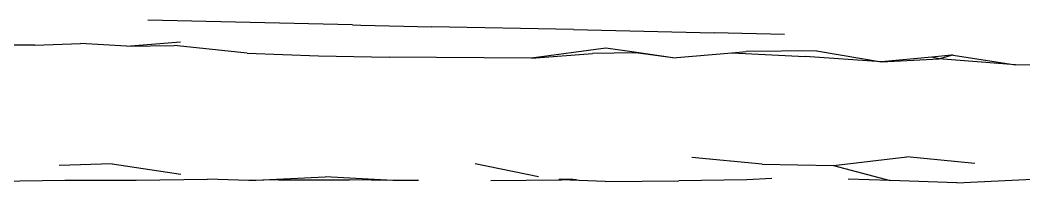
# Model space of a CAD drawing. Header units: millimetres. Extents: x 0 to 460473, y -68369 to 85219.
# Drawn here: x 224739.8 to 224882.8, y -36695.7 to -36672.6 of the extents above; entities that cross this region are included whole.
import ezdxf

# ---------------------------------------------------------------- set-up
doc = ezdxf.new("R2010")
doc.units = ezdxf.units.MM
doc.header["$LTSCALE"] = 50
doc.layers.add('ha', color=8, linetype='Continuous')

# ---------------------------------------------------------------- blocks, each defined once
blk = doc.blocks.new('12312')
for p, q in [((250411.95, -37184.8), (250382.79, -37184.12)), ((250411.95, -37184.8), (250413.15, -37184.83)), ((250413.15, -37184.83), (250423.26, -37185.06)), ((250443.44, -37185.47), (250423.26, -37185.06)), ((250443.44, -37185.47), (250463.46, -37185.93)), ((250473.46, -37186.18), (250463.46, -37185.93)), ((250366.7, -37187.68), (250356.59, -37187.64)), ((250366.7, -37187.68), (250373.18, -37187.43)), ((250379.76, -37187.84), (250373.18, -37187.43)), ((250379.76, -37187.84), (250387.44, -37187.2)), ((250379.76, -37187.84), (250386.55, -37187.75)), ((250396.92, -37188.82), (250386.55, -37187.75)), ((250448.05, -37188.09), (250437.42, -37189.54)), ((250452.4, -37188.72), (250448.05, -37188.09)), ((250396.92, -37188.82), (250407.12, -37189.21)), ((250407.12, -37189.21), (250417.16, -37189.37)), ((250437.42, -37189.54), (250417.16, -37189.37)), ((250437.42, -37189.54), (250446.14, -37188.87)), ((250452.29, -37188.79), (250446.14, -37188.87)), ((250452.29, -37188.79), (250452.4, -37188.72)), ((250457.57, -37189.46), (250452.29, -37188.79)), ((250457.57, -37189.46), (250452.4, -37188.72)), ((250457.57, -37189.46), (250466, -37188.76)), ((250466, -37188.76), (250468.01, -37188.6)), ((250466, -37188.76), (250476.44, -37189.29)), ((250478.04, -37188.49), (250468.01, -37188.6)), ((250487.29, -37190.03), (250476.44, -37189.29)), ((250478.04, -37188.49), (250487.29, -37190.03)), ((250494.48, -37189.37), (250487.29, -37190.03)), ((250487.29, -37190.03), (250495.48, -37189.62)), ((250497.27, -37189.11), (250494.48, -37189.37)), ((250495.48, -37189.62), (250494.48, -37189.37)), ((250495.48, -37189.62), (250497.27, -37189.11)), ((250506.36, -37190.47), (250495.48, -37189.62)), ((250497.5, -37189.09), (250497.27, -37189.11)), ((250497.5, -37189.09), (250506.36, -37190.47)), ((250506.36, -37190.47), (250513.78, -37190.38)), ((250470.31, -37204.58), (250460.29, -37203.63)), ((250480.46, -37204.78), (250490.92, -37203.58)), ((250500.59, -37204.52), (250490.92, -37203.58)), ((250377.71, -37204.57), (250370.18, -37204.81)), ((250377.71, -37204.57), (250387.48, -37206.01)), ((250438.43, -37206.42), (250429.41, -37204.54)), ((250470.31, -37204.58), (250480.46, -37204.78)), ((250480.46, -37204.78), (250488.53, -37206.92)), ((250370.98, -37206.89), (250381.15, -37206.87)), ((250381.15, -37206.87), (250391.31, -37206.75)), ((250397.2, -37206.94), (250391.31, -37206.75)), ((250397.2, -37206.94), (250408.06, -37206.41)), ((250401.43, -37206.81), (250397.2, -37206.94)), ((250401.43, -37206.81), (250411.53, -37206.84)), ((250417.67, -37206.92), (250408.06, -37206.41)), ((250417.67, -37206.92), (250411.53, -37206.84)), ((250431.65, -37206.92), (250441.72, -37206.82)), ((250443.3, -37206.75), (250441.32, -37206.77)), ((250441.72, -37206.82), (250443.3, -37206.75)), ((250447.92, -37207.07), (250441.72, -37206.82)), ((250443.3, -37206.75), (250443.83, -37206.79)), ((250468.12, -37206.85), (250458.43, -37206.98)), ((250471.66, -37206.65), (250468.12, -37206.85)), ((250488.53, -37206.92), (250482.57, -37206.75)), ((250498.02, -37207.26), (250508.81, -37206.72)), ((250360.84, -37207.04), (250370.98, -37206.89)), ((250421.33, -37206.92), (250417.67, -37206.92)), ((250447.92, -37207.07), (250458.43, -37206.98)), ((250498.02, -37207.26), (250488.53, -37206.92))]:
    blk.add_line(p, q)

msp = doc.modelspace()

# ---------------------------------------------------------------- block references
at = {"layer": 'ha'}
msp.add_blockref('12312', (-25624.78545841, 511.56126197), dxfattribs=at)

doc.saveas('drawing.dxf')
